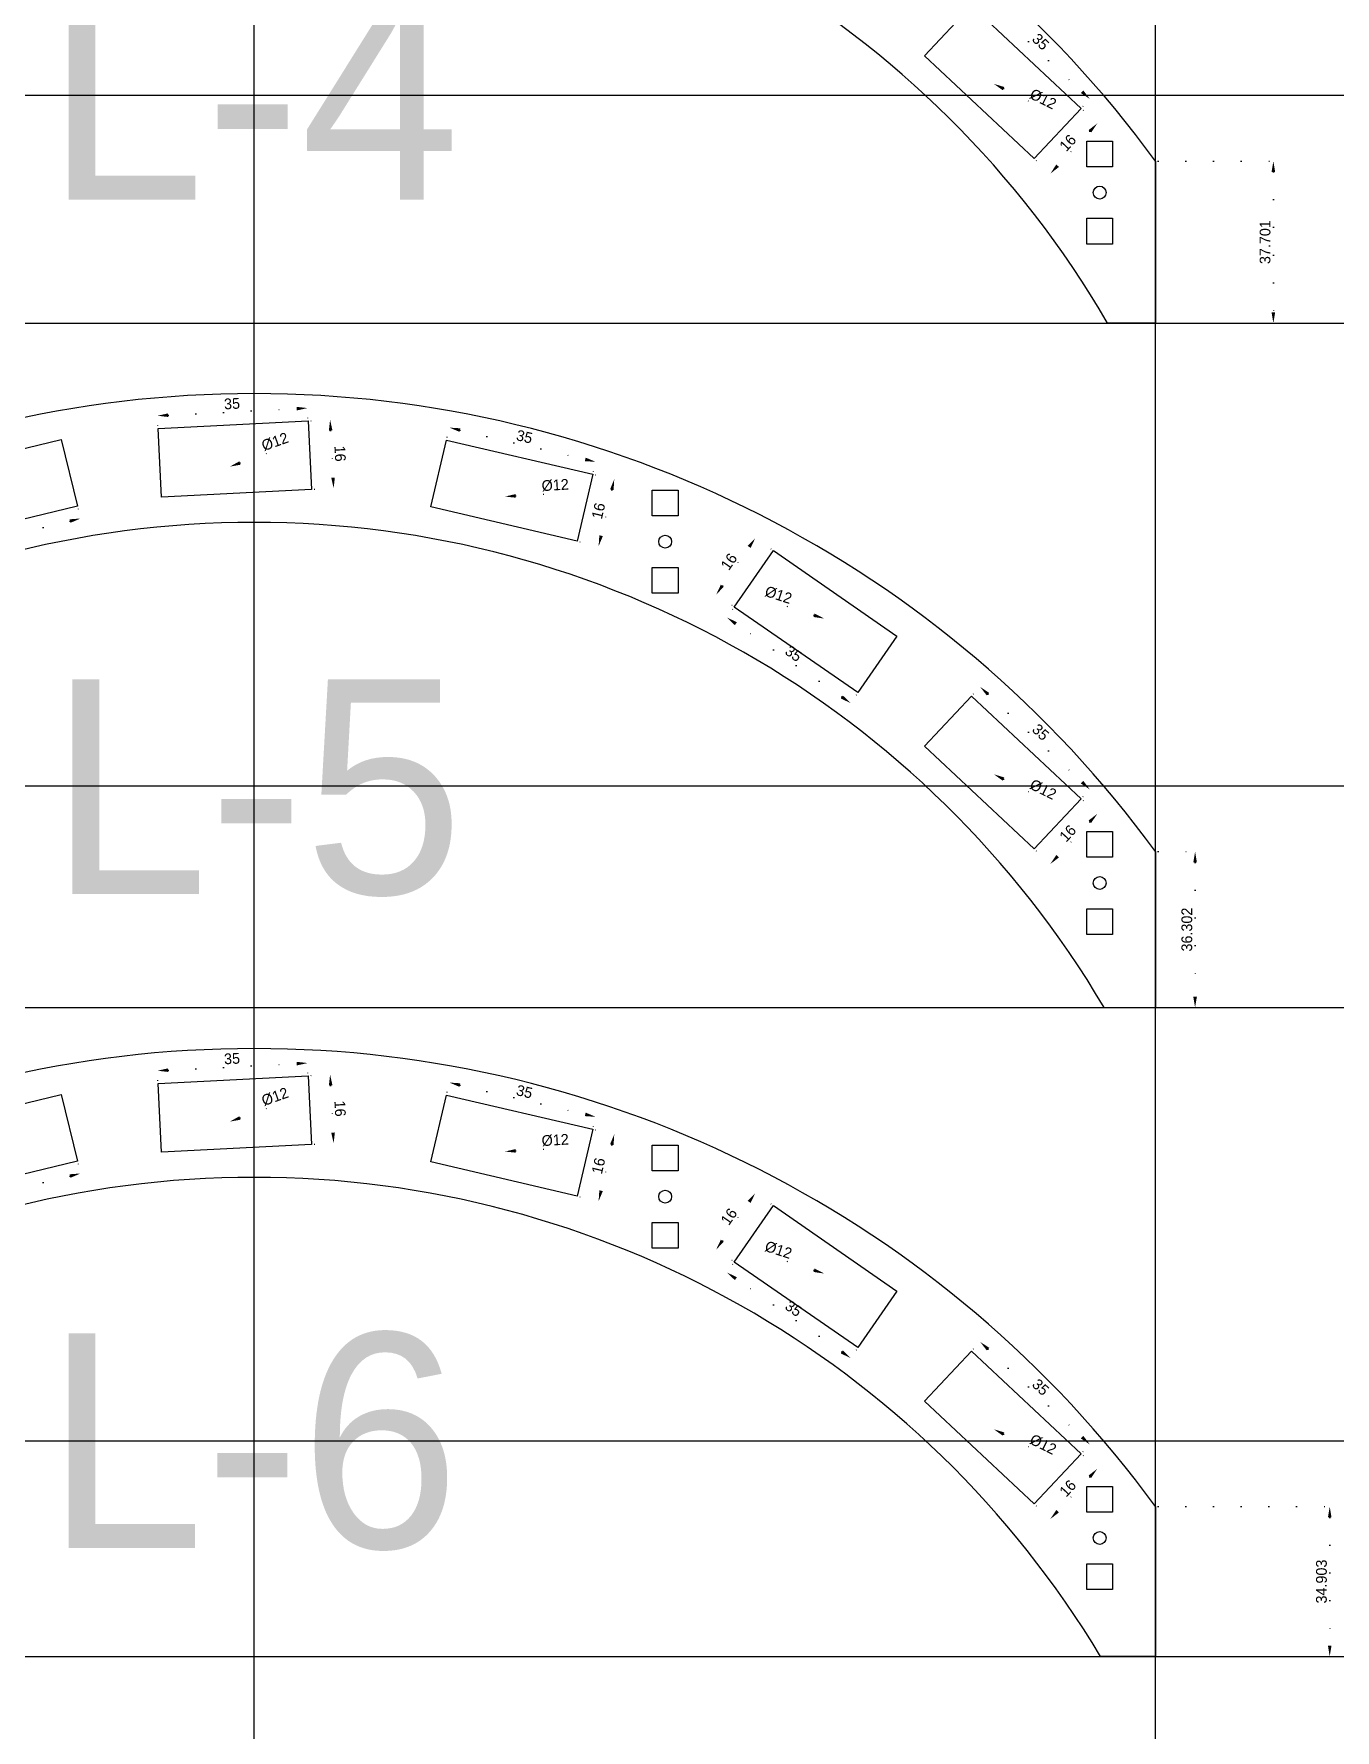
# Model space of a CAD drawing. Header units: millimetres. Extents: x -118 to 1034, y -2217 to 612.
# Drawn here: x 594.2 to 897.3, y -1230.4 to -835.3 of the extents above; entities that cross this region are included whole.
import ezdxf
from ezdxf.enums import TextEntityAlignment as Align

# ---------------------------------------------------------------- set-up
doc = ezdxf.new("R2010")
doc.units = ezdxf.units.MM
doc.linetypes.add('DOTTED', pattern=[6.35, 0, -6.35])
doc.layers.add('Dimensions', color=1, linetype='DOTTED')
doc.layers.add('Notes', color=73, linetype='Continuous')
doc.layers.add('Holes', color=1, linetype='Continuous', plot=False)
doc.styles.get("Standard").update_dxf_attribs({"font": 'FreeSans.ttf'})
doc.dimstyles.new('ISO-25', dxfattribs={"dimtxt": 2.5, "dimasz": 2.5, "dimexe": 1.25, "dimexo": 0.625, "dimtad": 1, "dimdec": 3, "dimdsep": 46, "dimtxsty": 'Standard', "dimcen": 2.5, "dimadec": 0, "dimazin": 0, "dimtfac": 1, "dimtmove": 0, "dimatfit": 3, "dimfxl": 1, "dimarcsym": 0})

# ---------------------------------------------------------------- blocks, each defined once
blk = doc.blocks.new('*D33')
at = {"layer": 'Defpoints', "color": 0}
for p in [(167.12, -55.48), (194.71, -77.22), (192.68, -79.39)]:
    blk.add_point(p, dxfattribs=at)
at = {"layer": 'Dimensions', "color": 0, "lineweight": -2}
for p, q in [((167.54, -55.03), (170, -52.4)), ((170.97, -55.02), (192.88, -75.52)), ((193.1, -78.94), (195.56, -76.31))]:
    blk.add_line(p, q, dxfattribs=at)
at = {"layer": 'Dimensions', "color": 0}
for points in [[(171.26, -54.72), (170.69, -55.33), (169.15, -53.32)], [(192.6, -75.82), (193.17, -75.21), (194.71, -77.22)]]:
    blk.add_solid(points, dxfattribs=at)
at = {"layer": 'Dimensions', "color": 0, "insert": (183.23, -63.87), "char_height": 2.5, "attachment_point": 5, "rotation": 316.9131}
blk.add_mtext('35', dxfattribs=at)
blk = doc.blocks.new('*D34')
at = {"layer": 'Defpoints', "color": 0}
for p in [(12.58, 8.65), (13.39, -7.33), (18.52, -7.07)]:
    blk.add_point(p, dxfattribs=at)
at = {"layer": 'Dimensions', "color": 0, "lineweight": -2}
for p, q in [((13.2, 8.68), (18.95, 8.97)), ((17.83, 6.41), (18.39, -4.57)), ((14.01, -7.3), (19.76, -7.01))]:
    blk.add_line(p, q, dxfattribs=at)
at = {"layer": 'Dimensions', "color": 0}
for points in [[(18.25, 6.43), (17.41, 6.39), (17.7, 8.91)], [(17.97, -4.59), (18.81, -4.55), (18.52, -7.07)]]:
    blk.add_solid(points, dxfattribs=at)
at = {"layer": 'Dimensions', "color": 0, "insert": (20.02, 1.02), "char_height": 2.5, "attachment_point": 5, "rotation": 272.9103}
blk.add_mtext('16', dxfattribs=at)
blk = doc.blocks.new('*D35')
at = {"layer": 'Defpoints', "color": 0}
for p in [(172.35, -73.69), (183.09, -79.03)]:
    blk.add_point(p, dxfattribs=at)
at = {"layer": 'Dimensions', "color": 0, "lineweight": -2}
blk.add_line((174.58, -74.8), (186.06, -80.5), dxfattribs=at)
at = {"layer": 'Dimensions', "color": 0}
blk.add_solid([(174.77, -74.42), (174.4, -75.17), (172.35, -73.69)], dxfattribs=at)
at = {"layer": 'Dimensions', "color": 0, "insert": (183.81, -77.23), "char_height": 2.5, "attachment_point": 5, "rotation": 333.5748}
blk.add_mtext('%%c12', dxfattribs=at)
blk = doc.blocks.new('Square hole unit')
for points in [[(-3, 6), (-3, 12), (3, 12), (3, 6)], [(-3, -12), (-3, -6), (3, -6), (3, -12)]]:
    blk.add_lwpolyline(points, close=True)
blk.add_circle((0, 0), 1.5)
blk = doc.blocks.new('*D1212')
at = {"layer": 'Defpoints', "color": 0}
for p in [(192.68, -79.39), (181.75, -91.08), (185.5, -94.59)]:
    blk.add_point(p, dxfattribs=at)
at = {"layer": 'Dimensions', "color": 0, "lineweight": -2}
for p, q in [((193.13, -79.82), (197.34, -83.75)), ((194.72, -84.73), (187.21, -92.76)), ((182.2, -91.51), (186.41, -95.44))]:
    blk.add_line(p, q, dxfattribs=at)
at = {"layer": 'Dimensions', "color": 0}
for points in [[(195.02, -85.01), (194.42, -84.44), (196.43, -82.9)], [(186.9, -92.47), (187.51, -93.04), (185.5, -94.59)]]:
    blk.add_solid(points, dxfattribs=at)
at = {"layer": 'Dimensions', "color": 0, "insert": (189.56, -87.43), "char_height": 2.5, "attachment_point": 5, "rotation": 46.9131}
blk.add_mtext('16', dxfattribs=at)
blk = doc.blocks.new('*D1217')
at = {"layer": 'Defpoints', "color": 0}
for p in [(167.12, -55.48), (194.71, -77.22), (192.68, -79.39)]:
    blk.add_point(p, dxfattribs=at)
at = {"layer": 'Dimensions', "color": 0, "lineweight": -2}
for p, q in [((167.54, -55.03), (170, -52.4)), ((170.97, -55.02), (192.88, -75.52)), ((193.1, -78.94), (195.56, -76.31))]:
    blk.add_line(p, q, dxfattribs=at)
at = {"layer": 'Dimensions', "color": 0}
for points in [[(171.26, -54.72), (170.69, -55.33), (169.15, -53.32)], [(192.6, -75.82), (193.17, -75.21), (194.71, -77.22)]]:
    blk.add_solid(points, dxfattribs=at)
at = {"layer": 'Dimensions', "color": 0, "insert": (183.23, -63.87), "char_height": 2.5, "attachment_point": 5, "rotation": 316.9131}
blk.add_mtext('35', dxfattribs=at)
blk = doc.blocks.new('*D1225')
at = {"layer": 'Defpoints', "color": 0}
for p in [(172.35, -73.69), (183.09, -79.03)]:
    blk.add_point(p, dxfattribs=at)
at = {"layer": 'Dimensions', "color": 0, "lineweight": -2}
blk.add_line((174.58, -74.8), (186.06, -80.5), dxfattribs=at)
at = {"layer": 'Dimensions', "color": 0}
blk.add_solid([(174.77, -74.42), (174.4, -75.17), (172.35, -73.69)], dxfattribs=at)
at = {"layer": 'Dimensions', "color": 0, "insert": (183.81, -77.23), "char_height": 2.5, "attachment_point": 5, "rotation": 333.5748}
blk.add_mtext('%%c12', dxfattribs=at)
blk = doc.blocks.new('*D1226')
at = {"layer": 'Defpoints', "color": 0}
for p in [(855.51, -864.94), (844.35, -902.64), (882.96, -902.64)]:
    blk.add_point(p, dxfattribs=at)
at = {"layer": 'Dimensions', "color": 0, "lineweight": -2}
for p, q in [((856.13, -864.94), (884.21, -864.94)), ((882.96, -867.44), (882.96, -900.14)), ((844.97, -902.64), (884.21, -902.64))]:
    blk.add_line(p, q, dxfattribs=at)
at = {"layer": 'Dimensions', "color": 0}
for points in [[(883.38, -867.44), (882.54, -867.44), (882.96, -864.94)], [(882.54, -900.14), (883.38, -900.14), (882.96, -902.64)]]:
    blk.add_solid(points, dxfattribs=at)
at = {"layer": 'Dimensions', "color": 0, "insert": (881.04, -883.79), "char_height": 2.5, "attachment_point": 5, "rotation": 90}
blk.add_mtext('37.701', dxfattribs=at)
blk = doc.blocks.new('*D1227')
at = {"layer": 'Defpoints', "color": 0}
for p in [(12.43, 11.62), (12.58, 8.65), (-22.38, 6.87)]:
    blk.add_point(p, dxfattribs=at)
at = {"layer": 'Dimensions', "color": 0, "lineweight": -2}
for p, q in [((12.55, 9.27), (12.36, 12.86)), ((-22.41, 7.5), (-22.59, 11.09)), ((-20.03, 9.97), (9.93, 11.49))]:
    blk.add_line(p, q, dxfattribs=at)
at = {"layer": 'Dimensions', "color": 0}
for points in [[(9.95, 11.07), (9.91, 11.91), (12.43, 11.62)], [(-20.05, 10.38), (-20.01, 9.55), (-22.53, 9.84)]]:
    blk.add_solid(points, dxfattribs=at)
at = {"layer": 'Dimensions', "color": 0, "insert": (-5.15, 12.64), "char_height": 2.5, "attachment_point": 5, "rotation": 2.9103}
blk.add_mtext('35', dxfattribs=at)
blk = doc.blocks.new('*D1228')
at = {"layer": 'Defpoints', "color": 0}
for p in [(44.82, 4.18), (78.91, -3.79), (79.58, -0.9)]:
    blk.add_point(p, dxfattribs=at)
at = {"layer": 'Dimensions', "color": 0, "lineweight": -2}
for p, q in [((44.97, 4.79), (45.79, 8.29)), ((47.94, 6.5), (77.15, -0.33)), ((79.05, -3.18), (79.87, 0.32))]:
    blk.add_line(p, q, dxfattribs=at)
at = {"layer": 'Dimensions', "color": 0}
for points in [[(48.03, 6.91), (47.84, 6.09), (45.5, 7.07)], [(77.05, -0.74), (77.24, 0.08), (79.58, -0.9)]]:
    blk.add_solid(points, dxfattribs=at)
at = {"layer": 'Dimensions', "color": 0, "insert": (62.98, 4.95), "char_height": 2.5, "attachment_point": 5, "rotation": 346.8394}
blk.add_mtext('35', dxfattribs=at)
blk = doc.blocks.new('*D1232')
at = {"layer": 'Defpoints', "color": 0}
for p in [(172.35, -73.69), (183.09, -79.03)]:
    blk.add_point(p, dxfattribs=at)
at = {"layer": 'Dimensions', "color": 0, "lineweight": -2}
blk.add_line((174.58, -74.8), (186.06, -80.5), dxfattribs=at)
at = {"layer": 'Dimensions', "color": 0}
blk.add_solid([(174.77, -74.42), (174.4, -75.17), (172.35, -73.69)], dxfattribs=at)
at = {"layer": 'Dimensions', "color": 0, "insert": (183.81, -77.23), "char_height": 2.5, "attachment_point": 5, "rotation": 333.5748}
blk.add_mtext('%%c12', dxfattribs=at)
blk = doc.blocks.new('*D1233')
at = {"layer": 'Defpoints', "color": 0}
for p in [(58.44, -8.99), (70.41, -8.26)]:
    blk.add_point(p, dxfattribs=at)
at = {"layer": 'Dimensions', "color": 0, "lineweight": -2}
blk.add_line((60.93, -8.84), (73.72, -8.05), dxfattribs=at)
at = {"layer": 'Dimensions', "color": 0}
blk.add_solid([(60.91, -8.42), (60.96, -9.25), (58.44, -8.99)], dxfattribs=at)
at = {"layer": 'Dimensions', "color": 0, "insert": (70.14, -6.34), "char_height": 2.5, "attachment_point": 5, "rotation": 3.5012}
blk.add_mtext('%%c12', dxfattribs=at)
blk = doc.blocks.new('*D1236')
at = {"layer": 'Defpoints', "color": 0}
for p in [(5.65, 2.01), (-5.65, -2.01)]:
    blk.add_point(p, dxfattribs=at)
at = {"layer": 'Dimensions', "color": 0, "lineweight": -2}
blk.add_line((-3.3, -1.17), (8.78, 3.12), dxfattribs=at)
at = {"layer": 'Dimensions', "color": 0}
blk.add_solid([(-3.44, -0.78), (-3.16, -1.57), (-5.65, -2.01)], dxfattribs=at)
at = {"layer": 'Dimensions', "color": 0, "insert": (4.86, 3.78), "char_height": 2.5, "attachment_point": 5, "rotation": 19.572}
blk.add_mtext('%%c12', dxfattribs=at)
blk = doc.blocks.new('*D1237')
at = {"layer": 'Defpoints', "color": 0}
for p in [(-41.16, -11.22), (-75.18, -19.46), (-74.48, -22.34)]:
    blk.add_point(p, dxfattribs=at)
at = {"layer": 'Dimensions', "color": 0, "lineweight": -2}
for p, q in [((-41.01, -11.83), (-40.17, -15.32)), ((-42.89, -14.69), (-72.05, -21.76)), ((-75.03, -20.07), (-74.18, -23.56))]:
    blk.add_line(p, q, dxfattribs=at)
at = {"layer": 'Dimensions', "color": 0}
for points in [[(-42.79, -15.1), (-42.99, -14.29), (-40.46, -14.11)], [(-72.15, -21.35), (-71.95, -22.16), (-74.48, -22.34)]]:
    blk.add_solid(points, dxfattribs=at)
at = {"layer": 'Dimensions', "color": 0, "insert": (-57.92, -16.36), "char_height": 2.5, "attachment_point": 5, "rotation": 13.6155}
blk.add_mtext('35', dxfattribs=at)
blk = doc.blocks.new('*D1238')
at = {"layer": 'Defpoints', "color": 0}
for p in [(192.68, -79.39), (181.75, -91.08), (185.5, -94.59)]:
    blk.add_point(p, dxfattribs=at)
at = {"layer": 'Dimensions', "color": 0, "lineweight": -2}
for p, q in [((193.13, -79.82), (197.34, -83.75)), ((194.72, -84.73), (187.21, -92.76)), ((182.2, -91.51), (186.41, -95.44))]:
    blk.add_line(p, q, dxfattribs=at)
at = {"layer": 'Dimensions', "color": 0}
for points in [[(195.02, -85.01), (194.42, -84.44), (196.43, -82.9)], [(186.9, -92.47), (187.51, -93.04), (185.5, -94.59)]]:
    blk.add_solid(points, dxfattribs=at)
at = {"layer": 'Dimensions', "color": 0, "insert": (189.56, -87.43), "char_height": 2.5, "attachment_point": 5, "rotation": 46.9131}
blk.add_mtext('16', dxfattribs=at)
blk = doc.blocks.new('*D1241')
at = {"layer": 'Defpoints', "color": 0}
for p in [(12.58, 8.65), (13.39, -7.33), (18.52, -7.07)]:
    blk.add_point(p, dxfattribs=at)
at = {"layer": 'Dimensions', "color": 0, "lineweight": -2}
for p, q in [((13.2, 8.68), (18.95, 8.97)), ((17.83, 6.41), (18.39, -4.57)), ((14.01, -7.3), (19.76, -7.01))]:
    blk.add_line(p, q, dxfattribs=at)
at = {"layer": 'Dimensions', "color": 0}
for points in [[(18.25, 6.43), (17.41, 6.39), (17.7, 8.91)], [(17.97, -4.59), (18.81, -4.55), (18.52, -7.07)]]:
    blk.add_solid(points, dxfattribs=at)
at = {"layer": 'Dimensions', "color": 0, "insert": (20.02, 1.02), "char_height": 2.5, "attachment_point": 5, "rotation": 272.9103}
blk.add_mtext('16', dxfattribs=at)
blk = doc.blocks.new('*D1242')
at = {"layer": 'Defpoints', "color": 0}
for p in [(121.41, -33.7), (132.82, -37.41)]:
    blk.add_point(p, dxfattribs=at)
at = {"layer": 'Dimensions', "color": 0, "lineweight": -2}
blk.add_line((130.45, -36.64), (118.26, -32.68), dxfattribs=at)
at = {"layer": 'Dimensions', "color": 0}
blk.add_solid([(130.32, -37.04), (130.57, -36.24), (132.82, -37.41)], dxfattribs=at)
at = {"layer": 'Dimensions', "color": 0, "insert": (122.15, -31.92), "char_height": 2.5, "attachment_point": 5, "rotation": 341.9883}
blk.add_mtext('%%c12', dxfattribs=at)
blk = doc.blocks.new('*D1243')
at = {"layer": 'Defpoints', "color": 0}
for p in [(167.12, -55.48), (194.71, -77.22), (192.68, -79.39)]:
    blk.add_point(p, dxfattribs=at)
at = {"layer": 'Dimensions', "color": 0, "lineweight": -2}
for p, q in [((167.54, -55.03), (170, -52.4)), ((170.97, -55.02), (192.88, -75.52)), ((193.1, -78.94), (195.56, -76.31))]:
    blk.add_line(p, q, dxfattribs=at)
at = {"layer": 'Dimensions', "color": 0}
for points in [[(171.26, -54.72), (170.69, -55.33), (169.15, -53.32)], [(192.6, -75.82), (193.17, -75.21), (194.71, -77.22)]]:
    blk.add_solid(points, dxfattribs=at)
at = {"layer": 'Dimensions', "color": 0, "insert": (183.23, -63.87), "char_height": 2.5, "attachment_point": 5, "rotation": 316.9131}
blk.add_mtext('35', dxfattribs=at)
blk = doc.blocks.new('*D1244')
at = {"layer": 'Defpoints', "color": 0}
for p in [(78.91, -3.79), (75.26, -19.37), (80.26, -20.54)]:
    blk.add_point(p, dxfattribs=at)
at = {"layer": 'Dimensions', "color": 0, "lineweight": -2}
for p, q in [((79.51, -3.93), (85.12, -5.25)), ((83.34, -7.4), (80.83, -18.11)), ((75.87, -19.51), (81.48, -20.83))]:
    blk.add_line(p, q, dxfattribs=at)
at = {"layer": 'Dimensions', "color": 0}
for points in [[(83.74, -7.49), (82.93, -7.3), (83.9, -4.96)], [(80.43, -18.01), (81.24, -18.2), (80.26, -20.54)]]:
    blk.add_solid(points, dxfattribs=at)
at = {"layer": 'Dimensions', "color": 0, "insert": (80.22, -12.32), "char_height": 2.5, "attachment_point": 5, "rotation": 76.8394}
blk.add_mtext('16', dxfattribs=at)
blk = doc.blocks.new('*D1245')
at = {"layer": 'Defpoints', "color": 0}
for p in [(116.76, -18.66), (120.98, -21.58), (111.87, -34.74)]:
    blk.add_point(p, dxfattribs=at)
at = {"layer": 'Dimensions', "color": 0, "lineweight": -2}
for p, q in [((120.46, -21.23), (115.73, -17.95)), ((109.08, -29.76), (115.33, -20.72)), ((111.36, -34.39), (106.62, -31.11))]:
    blk.add_line(p, q, dxfattribs=at)
at = {"layer": 'Dimensions', "color": 0}
for points in [[(115.68, -20.95), (114.99, -20.48), (116.76, -18.66)], [(108.73, -29.53), (109.42, -30), (107.65, -31.82)]]:
    blk.add_solid(points, dxfattribs=at)
at = {"layer": 'Dimensions', "color": 0, "insert": (110.63, -24.15), "char_height": 2.5, "attachment_point": 5, "rotation": 55.3265}
blk.add_mtext('16', dxfattribs=at)
blk = doc.blocks.new('*D1246')
at = {"layer": 'Defpoints', "color": 0}
for p in [(111.87, -34.74), (110.18, -37.18), (140.66, -54.65)]:
    blk.add_point(p, dxfattribs=at)
at = {"layer": 'Dimensions', "color": 0, "lineweight": -2}
for p, q in [((111.52, -35.25), (109.47, -38.21)), ((136.91, -55.67), (112.24, -38.61)), ((140.3, -55.17), (138.26, -58.12))]:
    blk.add_line(p, q, dxfattribs=at)
at = {"layer": 'Dimensions', "color": 0}
for points in [[(112.48, -38.26), (112, -38.95), (110.18, -37.18)], [(136.68, -56.02), (137.15, -55.33), (138.97, -57.1)]]:
    blk.add_solid(points, dxfattribs=at)
at = {"layer": 'Dimensions', "color": 0, "insert": (125.67, -45.56), "char_height": 2.5, "attachment_point": 5, "rotation": 325.3265}
blk.add_mtext('35', dxfattribs=at)
blk = doc.blocks.new('*D1248')
at = {"layer": 'Defpoints', "color": 0}
for p in [(855.51, -1025.77), (843.53, -1062.07), (864.73, -1062.07)]:
    blk.add_point(p, dxfattribs=at)
at = {"layer": 'Dimensions', "color": 0, "lineweight": -2}
for p, q in [((856.13, -1025.77), (865.98, -1025.77)), ((864.73, -1028.27), (864.73, -1059.57)), ((844.15, -1062.07), (865.98, -1062.07))]:
    blk.add_line(p, q, dxfattribs=at)
at = {"layer": 'Dimensions', "color": 0}
for points in [[(865.15, -1028.27), (864.31, -1028.27), (864.73, -1025.77)], [(864.31, -1059.57), (865.15, -1059.57), (864.73, -1062.07)]]:
    blk.add_solid(points, dxfattribs=at)
at = {"layer": 'Dimensions', "color": 0, "insert": (862.82, -1043.92), "char_height": 2.5, "attachment_point": 5, "rotation": 90}
blk.add_mtext('36.302', dxfattribs=at)
blk = doc.blocks.new('*D1250')
at = {"layer": 'Defpoints', "color": 0}
for p in [(167.12, -55.48), (194.71, -77.22), (192.68, -79.39)]:
    blk.add_point(p, dxfattribs=at)
at = {"layer": 'Dimensions', "color": 0, "lineweight": -2}
for p, q in [((167.54, -55.03), (170, -52.4)), ((170.97, -55.02), (192.88, -75.52)), ((193.1, -78.94), (195.56, -76.31))]:
    blk.add_line(p, q, dxfattribs=at)
at = {"layer": 'Dimensions', "color": 0}
for points in [[(171.26, -54.72), (170.69, -55.33), (169.15, -53.32)], [(192.6, -75.82), (193.17, -75.21), (194.71, -77.22)]]:
    blk.add_solid(points, dxfattribs=at)
at = {"layer": 'Dimensions', "color": 0, "insert": (183.23, -63.87), "char_height": 2.5, "attachment_point": 5, "rotation": 316.9131}
blk.add_mtext('35', dxfattribs=at)
blk = doc.blocks.new('*D1251')
at = {"layer": 'Defpoints', "color": 0}
for p in [(172.35, -73.69), (183.09, -79.03)]:
    blk.add_point(p, dxfattribs=at)
at = {"layer": 'Dimensions', "color": 0, "lineweight": -2}
blk.add_line((174.58, -74.8), (186.06, -80.5), dxfattribs=at)
at = {"layer": 'Dimensions', "color": 0}
blk.add_solid([(174.77, -74.42), (174.4, -75.17), (172.35, -73.69)], dxfattribs=at)
at = {"layer": 'Dimensions', "color": 0, "insert": (183.81, -77.23), "char_height": 2.5, "attachment_point": 5, "rotation": 333.5748}
blk.add_mtext('%%c12', dxfattribs=at)
blk = doc.blocks.new('*D1252')
at = {"layer": 'Defpoints', "color": 0}
for p in [(192.68, -79.39), (181.75, -91.08), (185.5, -94.59)]:
    blk.add_point(p, dxfattribs=at)
at = {"layer": 'Dimensions', "color": 0, "lineweight": -2}
for p, q in [((193.13, -79.82), (197.34, -83.75)), ((194.72, -84.73), (187.21, -92.76)), ((182.2, -91.51), (186.41, -95.44))]:
    blk.add_line(p, q, dxfattribs=at)
at = {"layer": 'Dimensions', "color": 0}
for points in [[(195.02, -85.01), (194.42, -84.44), (196.43, -82.9)], [(186.9, -92.47), (187.51, -93.04), (185.5, -94.59)]]:
    blk.add_solid(points, dxfattribs=at)
at = {"layer": 'Dimensions', "color": 0, "insert": (189.56, -87.43), "char_height": 2.5, "attachment_point": 5, "rotation": 46.9131}
blk.add_mtext('16', dxfattribs=at)
blk = doc.blocks.new('*D1253')
at = {"layer": 'Defpoints', "color": 0}
for p in [(121.41, -33.7), (132.82, -37.41)]:
    blk.add_point(p, dxfattribs=at)
at = {"layer": 'Dimensions', "color": 0, "lineweight": -2}
blk.add_line((130.45, -36.64), (118.26, -32.68), dxfattribs=at)
at = {"layer": 'Dimensions', "color": 0}
blk.add_solid([(130.32, -37.04), (130.57, -36.24), (132.82, -37.41)], dxfattribs=at)
at = {"layer": 'Dimensions', "color": 0, "insert": (122.15, -31.92), "char_height": 2.5, "attachment_point": 5, "rotation": 341.9883}
blk.add_mtext('%%c12', dxfattribs=at)
blk = doc.blocks.new('*D1254')
at = {"layer": 'Defpoints', "color": 0}
for p in [(116.76, -18.66), (120.98, -21.58), (111.87, -34.74)]:
    blk.add_point(p, dxfattribs=at)
at = {"layer": 'Dimensions', "color": 0, "lineweight": -2}
for p, q in [((120.46, -21.23), (115.73, -17.95)), ((109.08, -29.76), (115.33, -20.72)), ((111.36, -34.39), (106.62, -31.11))]:
    blk.add_line(p, q, dxfattribs=at)
at = {"layer": 'Dimensions', "color": 0}
for points in [[(115.68, -20.95), (114.99, -20.48), (116.76, -18.66)], [(108.73, -29.53), (109.42, -30), (107.65, -31.82)]]:
    blk.add_solid(points, dxfattribs=at)
at = {"layer": 'Dimensions', "color": 0, "insert": (110.63, -24.15), "char_height": 2.5, "attachment_point": 5, "rotation": 55.3265}
blk.add_mtext('16', dxfattribs=at)
blk = doc.blocks.new('*D1255')
at = {"layer": 'Defpoints', "color": 0}
for p in [(5.65, 2.01), (-5.65, -2.01)]:
    blk.add_point(p, dxfattribs=at)
at = {"layer": 'Dimensions', "color": 0, "lineweight": -2}
blk.add_line((-3.3, -1.17), (8.78, 3.12), dxfattribs=at)
at = {"layer": 'Dimensions', "color": 0}
blk.add_solid([(-3.44, -0.78), (-3.16, -1.57), (-5.65, -2.01)], dxfattribs=at)
at = {"layer": 'Dimensions', "color": 0, "insert": (4.86, 3.78), "char_height": 2.5, "attachment_point": 5, "rotation": 19.572}
blk.add_mtext('%%c12', dxfattribs=at)
blk = doc.blocks.new('*D1257')
at = {"layer": 'Defpoints', "color": 0}
for p in [(12.43, 11.62), (12.58, 8.65), (-22.38, 6.87)]:
    blk.add_point(p, dxfattribs=at)
at = {"layer": 'Dimensions', "color": 0, "lineweight": -2}
for p, q in [((12.55, 9.27), (12.36, 12.86)), ((-22.41, 7.5), (-22.59, 11.09)), ((-20.03, 9.97), (9.93, 11.49))]:
    blk.add_line(p, q, dxfattribs=at)
at = {"layer": 'Dimensions', "color": 0}
for points in [[(9.95, 11.07), (9.91, 11.91), (12.43, 11.62)], [(-20.05, 10.38), (-20.01, 9.55), (-22.53, 9.84)]]:
    blk.add_solid(points, dxfattribs=at)
at = {"layer": 'Dimensions', "color": 0, "insert": (-5.15, 12.64), "char_height": 2.5, "attachment_point": 5, "rotation": 2.9103}
blk.add_mtext('35', dxfattribs=at)
blk = doc.blocks.new('*D1259')
at = {"layer": 'Defpoints', "color": 0}
for p in [(12.58, 8.65), (13.39, -7.33), (18.52, -7.07)]:
    blk.add_point(p, dxfattribs=at)
at = {"layer": 'Dimensions', "color": 0, "lineweight": -2}
for p, q in [((13.2, 8.68), (18.95, 8.97)), ((17.83, 6.41), (18.39, -4.57)), ((14.01, -7.3), (19.76, -7.01))]:
    blk.add_line(p, q, dxfattribs=at)
at = {"layer": 'Dimensions', "color": 0}
for points in [[(18.25, 6.43), (17.41, 6.39), (17.7, 8.91)], [(17.97, -4.59), (18.81, -4.55), (18.52, -7.07)]]:
    blk.add_solid(points, dxfattribs=at)
at = {"layer": 'Dimensions', "color": 0, "insert": (20.02, 1.02), "char_height": 2.5, "attachment_point": 5, "rotation": 272.9103}
blk.add_mtext('16', dxfattribs=at)
blk = doc.blocks.new('*D1262')
at = {"layer": 'Defpoints', "color": 0}
for p in [(-41.16, -11.22), (-75.18, -19.46), (-74.48, -22.34)]:
    blk.add_point(p, dxfattribs=at)
at = {"layer": 'Dimensions', "color": 0, "lineweight": -2}
for p, q in [((-41.01, -11.83), (-40.17, -15.32)), ((-42.89, -14.69), (-72.05, -21.76)), ((-75.03, -20.07), (-74.18, -23.56))]:
    blk.add_line(p, q, dxfattribs=at)
at = {"layer": 'Dimensions', "color": 0}
for points in [[(-42.79, -15.1), (-42.99, -14.29), (-40.46, -14.11)], [(-72.15, -21.35), (-71.95, -22.16), (-74.48, -22.34)]]:
    blk.add_solid(points, dxfattribs=at)
at = {"layer": 'Dimensions', "color": 0, "insert": (-57.92, -16.36), "char_height": 2.5, "attachment_point": 5, "rotation": 13.6155}
blk.add_mtext('35', dxfattribs=at)
blk = doc.blocks.new('*D1263')
at = {"layer": 'Defpoints', "color": 0}
for p in [(111.87, -34.74), (110.18, -37.18), (140.66, -54.65)]:
    blk.add_point(p, dxfattribs=at)
at = {"layer": 'Dimensions', "color": 0, "lineweight": -2}
for p, q in [((111.52, -35.25), (109.47, -38.21)), ((136.91, -55.67), (112.24, -38.61)), ((140.3, -55.17), (138.26, -58.12))]:
    blk.add_line(p, q, dxfattribs=at)
at = {"layer": 'Dimensions', "color": 0}
for points in [[(112.48, -38.26), (112, -38.95), (110.18, -37.18)], [(136.68, -56.02), (137.15, -55.33), (138.97, -57.1)]]:
    blk.add_solid(points, dxfattribs=at)
at = {"layer": 'Dimensions', "color": 0, "insert": (125.67, -45.56), "char_height": 2.5, "attachment_point": 5, "rotation": 325.3265}
blk.add_mtext('35', dxfattribs=at)
blk = doc.blocks.new('*D1265')
at = {"layer": 'Defpoints', "color": 0}
for p in [(58.44, -8.99), (70.41, -8.26)]:
    blk.add_point(p, dxfattribs=at)
at = {"layer": 'Dimensions', "color": 0, "lineweight": -2}
blk.add_line((60.93, -8.84), (73.72, -8.05), dxfattribs=at)
at = {"layer": 'Dimensions', "color": 0}
blk.add_solid([(60.91, -8.42), (60.96, -9.25), (58.44, -8.99)], dxfattribs=at)
at = {"layer": 'Dimensions', "color": 0, "insert": (70.14, -6.34), "char_height": 2.5, "attachment_point": 5, "rotation": 3.5012}
blk.add_mtext('%%c12', dxfattribs=at)
blk = doc.blocks.new('*D1268')
at = {"layer": 'Defpoints', "color": 0}
for p in [(78.91, -3.79), (75.26, -19.37), (80.26, -20.54)]:
    blk.add_point(p, dxfattribs=at)
at = {"layer": 'Dimensions', "color": 0, "lineweight": -2}
for p, q in [((79.51, -3.93), (85.12, -5.25)), ((83.34, -7.4), (80.83, -18.11)), ((75.87, -19.51), (81.48, -20.83))]:
    blk.add_line(p, q, dxfattribs=at)
at = {"layer": 'Dimensions', "color": 0}
for points in [[(83.74, -7.49), (82.93, -7.3), (83.9, -4.96)], [(80.43, -18.01), (81.24, -18.2), (80.26, -20.54)]]:
    blk.add_solid(points, dxfattribs=at)
at = {"layer": 'Dimensions', "color": 0, "insert": (80.22, -12.32), "char_height": 2.5, "attachment_point": 5, "rotation": 76.8394}
blk.add_mtext('16', dxfattribs=at)
blk = doc.blocks.new('*D1269')
at = {"layer": 'Defpoints', "color": 0}
for p in [(44.82, 4.18), (78.91, -3.79), (79.58, -0.9)]:
    blk.add_point(p, dxfattribs=at)
at = {"layer": 'Dimensions', "color": 0, "lineweight": -2}
for p, q in [((44.97, 4.79), (45.79, 8.29)), ((47.94, 6.5), (77.15, -0.33)), ((79.05, -3.18), (79.87, 0.32))]:
    blk.add_line(p, q, dxfattribs=at)
at = {"layer": 'Dimensions', "color": 0}
for points in [[(48.03, 6.91), (47.84, 6.09), (45.5, 7.07)], [(77.05, -0.74), (77.24, 0.08), (79.58, -0.9)]]:
    blk.add_solid(points, dxfattribs=at)
at = {"layer": 'Dimensions', "color": 0, "insert": (62.98, 4.95), "char_height": 2.5, "attachment_point": 5, "rotation": 346.8394}
blk.add_mtext('35', dxfattribs=at)
blk = doc.blocks.new('*D1270')
at = {"layer": 'Defpoints', "color": 0}
for p in [(855.51, -1178.34), (842.69, -1213.24), (896.09, -1213.24)]:
    blk.add_point(p, dxfattribs=at)
at = {"layer": 'Dimensions', "color": 0, "lineweight": -2}
for p, q in [((856.13, -1178.34), (897.34, -1178.34)), ((896.09, -1180.84), (896.09, -1210.74)), ((843.32, -1213.24), (897.34, -1213.24))]:
    blk.add_line(p, q, dxfattribs=at)
at = {"layer": 'Dimensions', "color": 0}
for points in [[(896.51, -1180.84), (895.68, -1180.84), (896.09, -1178.34)], [(895.68, -1210.74), (896.51, -1210.74), (896.09, -1213.24)]]:
    blk.add_solid(points, dxfattribs=at)
at = {"layer": 'Dimensions', "color": 0, "insert": (894.18, -1195.79), "char_height": 2.5, "attachment_point": 5, "rotation": 90}
blk.add_mtext('34.903', dxfattribs=at)
blk = doc.blocks.new('Level 4')
blk.add_line((210, -129.404), (198.8406, -129.404))
blk.add_lwpolyline([(210, -91.7029), (210, -129.404)])
for radius, start, end in [(260, 36.128927, 143.871073), (230, 30.171588, 149.828412)]:
    blk.add_arc((0, -245), radius, start, end)
at = {"layer": 'Holes'}
blk.add_lwpolyline([(156.187, -67.1696), (167.1167, -55.4845), (192.6779, -79.3933), (181.7482, -91.0783)], close=True, dxfattribs=at)
at = {"layer": 'Holes', "rotation": 180}
blk.add_blockref('Square hole unit', (197, -99.01), dxfattribs=at)
at = {"layer": 'Notes'}
blk.add_text('L-4', height=50, dxfattribs=at).set_placement((-0.3719, -75.6368), align=Align.MIDDLE_CENTER)
at = {"layer": 'Dimensions'}
for base, p1, p2, angle, picture, middle in [((194.7071, -77.2238), (167.1167, -55.4845), (192.6779, -79.3933), 316.913066, '*D1217', (183.2348, -63.8707)), ((185.4974, -94.5852), (192.6779, -79.3933), (181.7482, -91.0783), 46.913066, '*D1212', (189.5636, -87.4344))]:
    dim = blk.add_linear_dim(base=base, p1=p1, p2=p2, angle=angle, dimstyle='ISO-25', dxfattribs=at)
    dim.commit()
    dim.dimension.update_dxf_attribs({"geometry": picture, "text_midpoint": middle})
dim = blk.add_diameter_dim_2p(p1=(183.092, -79.0256), p2=(172.3458, -73.6852), dimstyle='ISO-25', dxfattribs=at)
dim.commit()
dim.dimension.update_dxf_attribs({"geometry": '*D1225', "text_midpoint": (182.9541, -78.957), "dimtype": 163})
blk = doc.blocks.new('Level 5')
blk.add_lwpolyline([(210, -91.7029), (210, -128.005)])
for radius, start, end in [(260, 36.128927, 143.871073), (230, 30.57554, 149.42446)]:
    blk.add_arc((0, -245), radius, start, end)
at = {"layer": 'Holes'}
for points in [[(-21.5655, -9.1067), (-22.3778, 6.8727), (12.5771, 8.6497), (13.3894, -7.3297)], [(-44.9271, 4.3316), (-41.1606, -11.2187), (-75.177, -19.4579), (-78.9435, -3.9075)], [(41.1819, -11.4034), (44.8248, 4.1764), (78.9056, -3.7924), (75.2627, -19.3722)], [(149.7614, -41.4939), (140.659, -54.6524), (111.8748, -34.741), (120.9772, -21.5825)], [(156.187, -67.1696), (167.1167, -55.4845), (192.6779, -79.3933), (181.7482, -91.0783)]]:
    blk.add_lwpolyline(points, close=True, dxfattribs=at)
blk.add_blockref('Square hole unit', (95.7714, -19.4943), dxfattribs=at)
at = {"layer": 'Holes', "rotation": 180}
blk.add_blockref('Square hole unit', (197, -99.01), dxfattribs=at)
at = {"layer": 'Notes'}
blk.add_text('L-5', height=50, dxfattribs=at).set_placement((0.5067, -76.5526), align=Align.MIDDLE_CENTER)
at = {"layer": 'Dimensions'}
for base, p1, p2, angle, picture, middle in [((12.4262, 11.6165), (-22.3778, 6.8727), (12.5771, 8.6497), 2.910252, '*D1227', (-5.1484, 12.6406)), ((18.5165, -7.069), (12.5771, 8.6497), (13.3894, -7.3297), 92.910252, '*D1241', (20.023, 1.0179)), ((79.5819, -0.8999), (44.8248, 4.1764), (78.9056, -3.7924), 346.839429, '*D1228', (62.9776, 4.9494)), ((80.2616, -20.541), (78.9056, -3.7924), (75.2627, -19.3722), 76.839429, '*D1244', (80.2182, -12.3151)), ((-74.4777, -22.345), (-41.1606, -11.2187), (-75.177, -19.4579), 193.615468, '*D1237', (-57.9203, -16.3641)), ((116.7551, -18.6619), (111.8748, -34.741), (120.9772, -21.5825), 235.32654, '*D1245', (110.6289, -24.1516)), ((110.1848, -37.184), (140.659, -54.6524), (111.8748, -34.741), 145.32654, '*D1246', (125.6665, -45.5647)), ((194.7071, -77.2238), (167.1167, -55.4845), (192.6779, -79.3933), 316.913066, '*D1243', (183.2348, -63.8707)), ((185.4974, -94.5852), (192.6779, -79.3933), (181.7482, -91.0783), 46.913066, '*D1238', (189.5636, -87.4344))]:
    dim = blk.add_linear_dim(base=base, p1=p1, p2=p2, angle=angle, dimstyle='ISO-25', dxfattribs=at)
    dim.commit()
    dim.dimension.update_dxf_attribs({"geometry": picture, "text_midpoint": middle})
for p1, p2, picture, middle in [((5.6533, 2.0099), (-5.6533, -2.0099), '*D1236', (5.5082, 1.9584)), ((70.4144, -8.256), (58.4368, -8.9889), '*D1233', (70.2607, -8.2654)), ((121.4113, -33.7021), (132.8232, -37.4127), '*D1242', (121.5577, -33.7498)), ((183.092, -79.0256), (172.3458, -73.6852), '*D1232', (182.9541, -78.957))]:
    dim = blk.add_diameter_dim_2p(p1=p1, p2=p2, dimstyle='ISO-25', dxfattribs=at)
    dim.commit()
    dim.dimension.update_dxf_attribs({"geometry": picture, "text_midpoint": middle, "dimtype": 163})
blk = doc.blocks.new('Level 6')
blk.add_line((210, -126.606), (197.1874, -126.606))
blk.add_lwpolyline([(210, -91.7029), (210, -126.606)])
for radius, start, end in [(260, 36.128927, 143.871073), (230, 30.981182, 149.018818)]:
    blk.add_arc((0, -245), radius, start, end)
at = {"layer": 'Holes'}
for points in [[(-21.5655, -9.1067), (-22.3778, 6.8727), (12.5771, 8.6497), (13.3894, -7.3297)], [(-44.9271, 4.3316), (-41.1606, -11.2187), (-75.177, -19.4579), (-78.9435, -3.9075)], [(41.1819, -11.4034), (44.8248, 4.1764), (78.9056, -3.7924), (75.2627, -19.3722)], [(149.7614, -41.4939), (140.659, -54.6524), (111.8748, -34.741), (120.9772, -21.5825)], [(156.187, -67.1696), (167.1167, -55.4845), (192.6779, -79.3933), (181.7482, -91.0783)]]:
    blk.add_lwpolyline(points, close=True, dxfattribs=at)
blk.add_blockref('Square hole unit', (95.7714, -19.4943), dxfattribs=at)
at = {"layer": 'Holes', "rotation": 180}
blk.add_blockref('Square hole unit', (197, -99.01), dxfattribs=at)
at = {"layer": 'Notes'}
blk.add_text('L-6', height=50, dxfattribs=at).set_placement((-0.411, -76.3232), align=Align.MIDDLE_CENTER)
at = {"layer": 'Dimensions'}
for base, p1, p2, angle, picture, middle in [((12.4262, 11.6165), (-22.3778, 6.8727), (12.5771, 8.6497), 2.910252, '*D1257', (-5.1484, 12.6406)), ((18.5165, -7.069), (12.5771, 8.6497), (13.3894, -7.3297), 92.910252, '*D1259', (20.023, 1.0179)), ((79.5819, -0.8999), (44.8248, 4.1764), (78.9056, -3.7924), 346.839429, '*D1269', (62.9776, 4.9494)), ((80.2616, -20.541), (78.9056, -3.7924), (75.2627, -19.3722), 76.839429, '*D1268', (80.2182, -12.3151)), ((-74.4777, -22.345), (-41.1606, -11.2187), (-75.177, -19.4579), 193.615468, '*D1262', (-57.9203, -16.3641)), ((116.7551, -18.6619), (111.8748, -34.741), (120.9772, -21.5825), 235.32654, '*D1254', (110.6289, -24.1516)), ((110.1848, -37.184), (140.659, -54.6524), (111.8748, -34.741), 145.32654, '*D1263', (125.6665, -45.5647)), ((194.7071, -77.2238), (167.1167, -55.4845), (192.6779, -79.3933), 316.913066, '*D1250', (183.2348, -63.8707)), ((185.4974, -94.5852), (192.6779, -79.3933), (181.7482, -91.0783), 46.913066, '*D1252', (189.5636, -87.4344))]:
    dim = blk.add_linear_dim(base=base, p1=p1, p2=p2, angle=angle, dimstyle='ISO-25', dxfattribs=at)
    dim.commit()
    dim.dimension.update_dxf_attribs({"geometry": picture, "text_midpoint": middle})
for p1, p2, picture, middle in [((5.6533, 2.0099), (-5.6533, -2.0099), '*D1255', (5.5082, 1.9584)), ((70.4144, -8.256), (58.4368, -8.9889), '*D1265', (70.2607, -8.2654)), ((121.4113, -33.7021), (132.8232, -37.4127), '*D1253', (121.5577, -33.7498)), ((183.092, -79.0256), (172.3458, -73.6852), '*D1251', (182.9541, -78.957))]:
    dim = blk.add_diameter_dim_2p(p1=p1, p2=p2, dimstyle='ISO-25', dxfattribs=at)
    dim.commit()
    dim.dimension.update_dxf_attribs({"geometry": picture, "text_midpoint": middle, "dimtype": 163})

msp = doc.modelspace()

# ---------------------------------------------------------------- linework, layer by layer
for p, direction in [((645.5074, -1622.6069), (0, 1)), ((855.5074, -1025.769), (0, 1)), ((467.7885, -849.5898), (1, 0)), ((446.6668, -902.6384), (1, 0)), ((467.7885, -1010.4215), (1, 0)), ((447.4867, -1062.0711), (1, 0)), ((467.7885, -1162.9897), (1, 0)), ((448.32, -1213.2403), (1, 0))]:
    msp.add_xline(p, direction)

# ---------------------------------------------------------------- block references
for name, p in [('Level 4', (645.5074, -773.2344)), ('Level 5', (645.5074, -934.0661)), ('Level 6', (645.5074, -1086.6343))]:
    msp.add_blockref(name, p)

# ---------------------------------------------------------------- dimensions: what is measured, and where the dimension line sits
at = {"layer": 'Dimensions'}
for base, p1, p2, angle, picture, middle in [((663.747, -2129.0388), (657.8075, -2113.3201), (658.6199, -2129.2994), 92.910252, '*D34', (665.2535, -2120.9519)), ((725.492, -2142.5108), (724.136, -2125.7622), (720.4931, -2141.342), 76.839429, '*D34', (725.4486, -2134.2849)), ((762.6123, -2141.0133), (757.732, -2157.0924), (766.8343, -2143.9339), 235.32654, '*D34', (756.4861, -2146.5031)), ((831.2322, -2217.0881), (838.4126, -2201.8961), (827.4829, -2213.5812), 46.913066, '*D34', (835.2984, -2209.9373)), ((725.492, -1882.5108), (724.136, -1865.7622), (720.4931, -1881.342), 76.839429, '*D34', (725.4486, -1874.2849)), ((762.6123, -1881.0133), (757.732, -1897.0924), (766.8343, -1883.9339), 235.32654, '*D34', (756.4861, -1886.5031)), ((831.2322, -1957.0881), (838.4126, -1941.8961), (827.4829, -1953.5812), 46.913066, '*D34', (835.2984, -1949.9373)), ((663.747, -1869.0388), (657.8075, -1853.3201), (658.6199, -1869.2994), 92.910252, '*D34', (665.2535, -1860.9519)), ((663.747, -1609.0388), (657.8075, -1593.3201), (658.6199, -1609.2994), 92.910252, '*D34', (665.2535, -1600.9519)), ((725.492, -1622.5108), (724.136, -1605.7622), (720.4931, -1621.342), 76.839429, '*D34', (725.4486, -1614.2849)), ((762.6123, -1621.0133), (757.732, -1637.0924), (766.8343, -1623.9339), 235.32654, '*D34', (756.4861, -1626.5031)), ((831.2322, -1697.0881), (838.4126, -1681.8961), (827.4829, -1693.5812), 46.913066, '*D34', (835.2984, -1689.9373)), ((663.747, -1349.0388), (657.8075, -1333.3201), (658.6199, -1349.2994), 92.910252, '*D34', (665.2535, -1340.9519)), ((725.492, -1362.5108), (724.136, -1345.7622), (720.4931, -1361.342), 76.839429, '*D34', (725.4486, -1354.2849)), ((762.6123, -1361.0133), (757.732, -1377.0924), (766.8343, -1363.9339), 235.32654, '*D34', (756.4861, -1366.5031)), ((831.2322, -1437.0881), (838.4126, -1421.8961), (827.4829, -1433.5812), 46.913066, '*D34', (835.2984, -1429.9373)), ((663.747, -1089.0388), (657.8075, -1073.3201), (658.6199, -1089.2994), 92.910252, '*D34', (665.2535, -1080.9519)), ((725.492, -1102.5108), (724.136, -1085.7622), (720.4931, -1101.342), 76.839429, '*D34', (725.4486, -1094.2849)), ((762.6123, -1101.0133), (757.732, -1117.0924), (766.8343, -1103.9339), 235.32654, '*D34', (756.4861, -1106.5031)), ((831.2322, -1177.0881), (838.4126, -1161.8961), (827.4829, -1173.5812), 46.913066, '*D34', (835.2984, -1169.9373)), ((725.492, -842.5108), (724.136, -825.7622), (720.4931, -841.342), 76.839429, '*D34', (725.4486, -834.2849)), ((762.6123, -841.0133), (757.732, -857.0924), (766.8343, -843.9339), 235.32654, '*D34', (756.4861, -846.5031)), ((831.2322, -917.0881), (838.4126, -901.8961), (827.4829, -913.5812), 46.913066, '*D34', (835.2984, -909.9373)), ((657.6567, -2110.3533), (622.8527, -2115.0971), (657.8075, -2113.3201), 2.910252, '*D33', (640.082, -2109.3291)), ((570.7527, -2144.3148), (604.0699, -2133.1885), (570.0535, -2141.4277), 193.615468, '*D33', (587.3101, -2138.3339)), ((724.8124, -2122.8696), (690.0553, -2117.7934), (724.136, -2125.7622), 346.839429, '*D33', (708.208, -2117.0204)), ((756.042, -2159.5355), (786.5162, -2177.0039), (757.732, -2157.0924), 145.32654, '*D33', (771.5237, -2167.9161)), ((840.4419, -2199.7266), (812.8515, -2177.9873), (838.4126, -2201.8961), 316.913066, '*D33', (828.9696, -2186.3736)), ((570.7527, -1884.3148), (604.0699, -1873.1885), (570.0535, -1881.4277), 193.615468, '*D33', (587.3101, -1878.3339)), ((724.8124, -1862.8696), (690.0553, -1857.7934), (724.136, -1865.7622), 346.839429, '*D33', (708.208, -1857.0204)), ((756.042, -1899.5355), (786.5162, -1917.0039), (757.732, -1897.0924), 145.32654, '*D33', (771.5237, -1907.9161)), ((840.4419, -1939.7266), (812.8515, -1917.9873), (838.4126, -1941.8961), 316.913066, '*D33', (828.9696, -1926.3736)), ((657.6567, -1850.3533), (622.8527, -1855.0971), (657.8075, -1853.3201), 2.910252, '*D33', (640.082, -1849.3291)), ((657.6567, -1590.3533), (622.8527, -1595.0971), (657.8075, -1593.3201), 2.910252, '*D33', (640.082, -1589.3291)), ((570.7527, -1624.3148), (604.0699, -1613.1885), (570.0535, -1621.4277), 193.615468, '*D33', (587.3101, -1618.3339)), ((724.8124, -1602.8696), (690.0553, -1597.7934), (724.136, -1605.7622), 346.839429, '*D33', (708.208, -1597.0204)), ((756.042, -1639.5355), (786.5162, -1657.0039), (757.732, -1637.0924), 145.32654, '*D33', (771.5237, -1647.9161)), ((840.4419, -1679.7266), (812.8515, -1657.9873), (838.4126, -1681.8961), 316.913066, '*D33', (828.9696, -1666.3736)), ((657.6567, -1330.3533), (622.8527, -1335.0971), (657.8075, -1333.3201), 2.910252, '*D33', (640.082, -1329.3291)), ((570.7527, -1364.3148), (604.0699, -1353.1885), (570.0535, -1361.4277), 193.615468, '*D33', (587.3101, -1358.3339)), ((724.8124, -1342.8696), (690.0553, -1337.7934), (724.136, -1345.7622), 346.839429, '*D33', (708.208, -1337.0204)), ((756.042, -1379.5355), (786.5162, -1397.0039), (757.732, -1377.0924), 145.32654, '*D33', (771.5237, -1387.9161)), ((840.4419, -1419.7266), (812.8515, -1397.9873), (838.4126, -1421.8961), 316.913066, '*D33', (828.9696, -1406.3736)), ((657.6567, -1070.3533), (622.8527, -1075.0971), (657.8075, -1073.3201), 2.910252, '*D33', (640.082, -1069.3291)), ((570.7527, -1104.3148), (604.0699, -1093.1885), (570.0535, -1101.4277), 193.615468, '*D33', (587.3101, -1098.3339)), ((724.8124, -1082.8696), (690.0553, -1077.7934), (724.136, -1085.7622), 346.839429, '*D33', (708.208, -1077.0204)), ((756.042, -1119.5355), (786.5162, -1137.0039), (757.732, -1117.0924), 145.32654, '*D33', (771.5237, -1127.9161)), ((840.4419, -1159.7266), (812.8515, -1137.9873), (838.4126, -1161.8961), 316.913066, '*D33', (828.9696, -1146.3736)), ((570.7527, -844.3148), (604.0699, -833.1885), (570.0535, -841.4277), 193.615468, '*D33', (587.3101, -838.3339)), ((756.042, -859.5355), (786.5162, -877.0039), (757.732, -857.0924), 145.32654, '*D33', (771.5237, -867.9161)), ((840.4419, -899.7266), (812.8515, -877.9873), (838.4126, -901.8961), 316.913066, '*D33', (828.9696, -886.3736)), ((882.959, -902.6384), (855.5074, -864.9373), (844.3479, -902.6384), 90, '*D1226', (881.0438, -883.7879)), ((864.7305, -1062.0711), (855.5074, -1025.769), (843.528, -1062.0711), 90, '*D1248', (862.8153, -1043.92)), ((896.0925, -1213.2403), (855.5074, -1178.3372), (842.6947, -1213.2403), 90, '*D1270', (894.1773, -1195.7888))]:
    dim = msp.add_linear_dim(base=base, p1=p1, p2=p2, angle=angle, dimstyle='ISO-25', dxfattribs=at)
    dim.commit()
    dim.dimension.update_dxf_attribs({"geometry": picture, "text_midpoint": middle})
for p1, p2, middle in [((650.8838, -2119.9598), (639.5771, -2123.9797), (650.7387, -2120.0114)), ((715.6448, -2130.2258), (703.6672, -2130.9587), (715.4911, -2130.2352)), ((767.2685, -2156.0536), (778.6804, -2159.7641), (767.4149, -2156.1012)), ((828.8267, -2201.5284), (818.0805, -2196.1881), (828.6888, -2201.4599)), ((715.6448, -1870.2258), (703.6672, -1870.9587), (715.4911, -1870.2352)), ((767.2685, -1896.0536), (778.6804, -1899.7641), (767.4149, -1896.1012)), ((828.8267, -1941.5284), (818.0805, -1936.1881), (828.6888, -1941.4599)), ((650.8838, -1859.9598), (639.5771, -1863.9797), (650.7387, -1860.0114)), ((650.8838, -1599.9598), (639.5771, -1603.9797), (650.7387, -1600.0114)), ((715.6448, -1610.2258), (703.6672, -1610.9587), (715.4911, -1610.2352)), ((767.2685, -1636.0536), (778.6804, -1639.7641), (767.4149, -1636.1012)), ((828.8267, -1681.5284), (818.0805, -1676.1881), (828.6888, -1681.4599)), ((650.8838, -1339.9598), (639.5771, -1343.9797), (650.7387, -1340.0114)), ((715.6448, -1350.2258), (703.6672, -1350.9587), (715.4911, -1350.2352)), ((767.2685, -1376.0536), (778.6804, -1379.7641), (767.4149, -1376.1012)), ((828.8267, -1421.5284), (818.0805, -1416.1881), (828.6888, -1421.4599)), ((650.8838, -1079.9598), (639.5771, -1083.9797), (650.7387, -1080.0114)), ((715.6448, -1090.2258), (703.6672, -1090.9587), (715.4911, -1090.2352)), ((767.2685, -1116.0536), (778.6804, -1119.7641), (767.4149, -1116.1012)), ((828.8267, -1161.5284), (818.0805, -1156.1881), (828.6888, -1161.4599)), ((767.2685, -856.0536), (778.6804, -859.7641), (767.4149, -856.1012)), ((828.8267, -901.5284), (818.0805, -896.1881), (828.6888, -901.4599))]:
    dim = msp.add_diameter_dim_2p(p1=p1, p2=p2, dimstyle='ISO-25', dxfattribs=at)
    dim.commit()
    dim.dimension.update_dxf_attribs({"geometry": '*D35', "text_midpoint": middle, "dimtype": 163})

doc.saveas('drawing.dxf')
